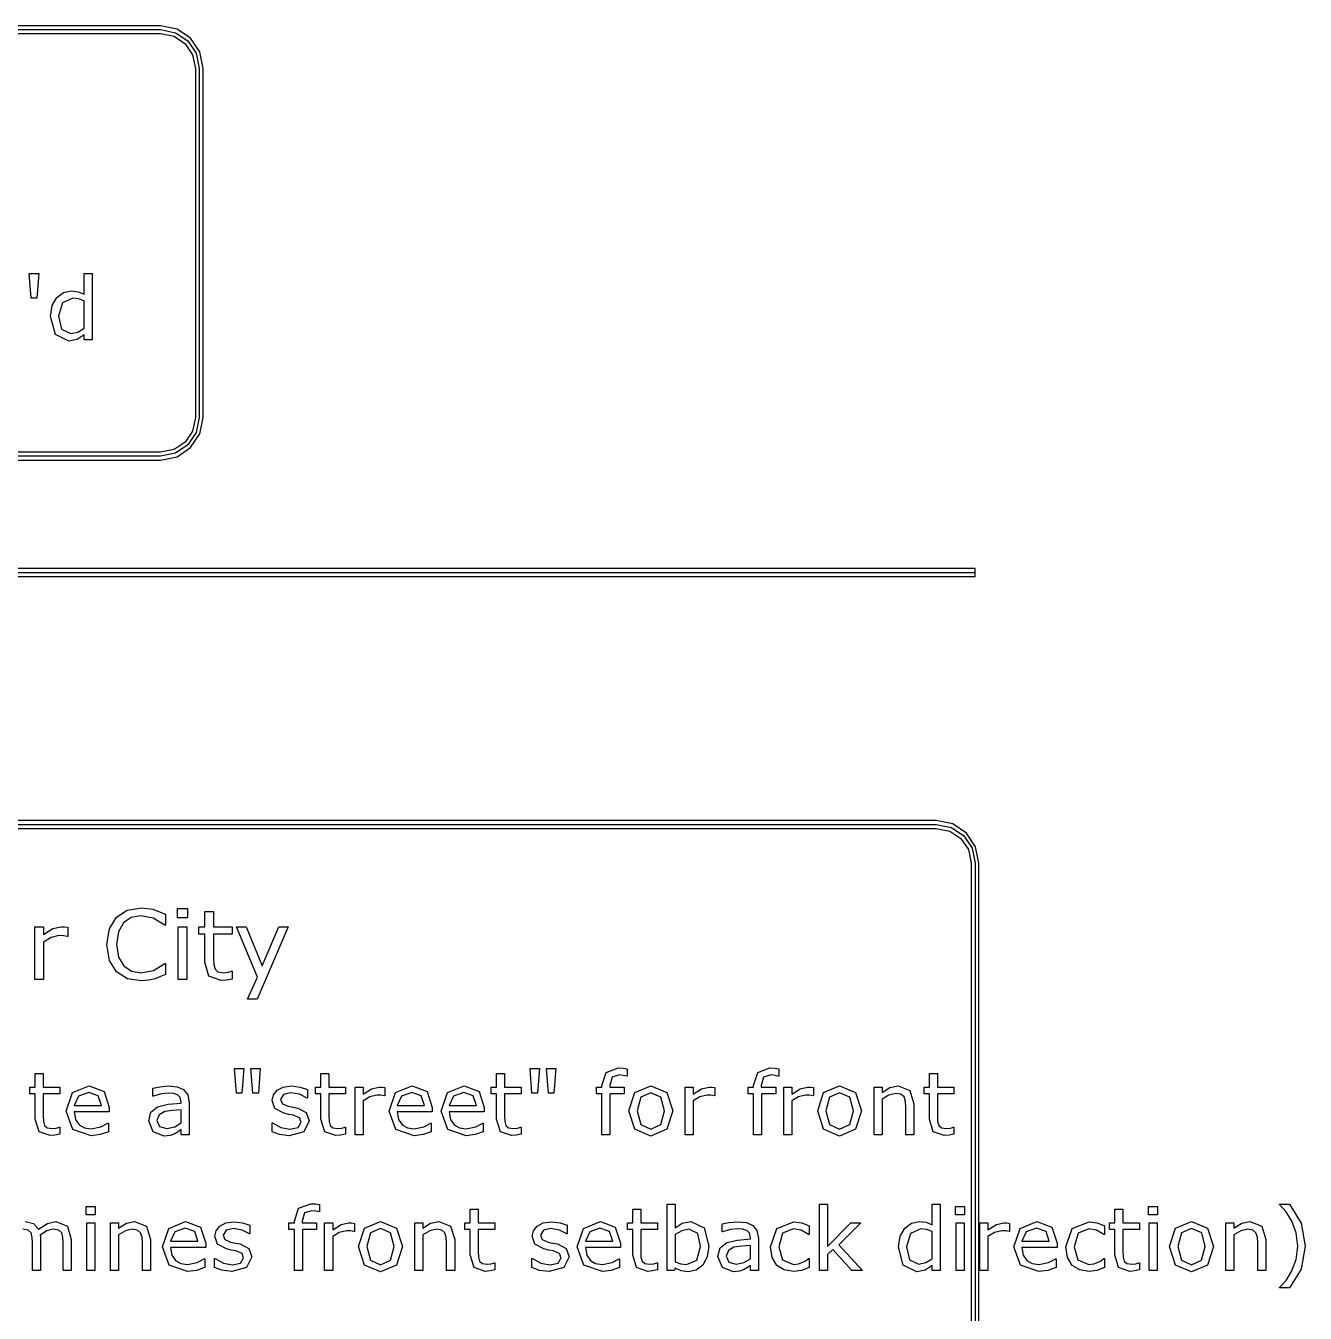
# Model space of a CAD drawing. Extents: x -17 to 192, y 167 to 459.
# Drawn here: x 149.25 to 184.16, y 271.88 to 307.02 of the extents above; entities that cross this region are included whole.
import ezdxf

# ---------------------------------------------------------------- set-up
doc = ezdxf.new("R2010")
doc.units = 0
doc.header["$MEASUREMENT"] = 0
doc.layers.add('Layer 1', color=7, linetype='Continuous')

msp = doc.modelspace()

# ---------------------------------------------------------------- linework, layer by layer
at = {"layer": 'Layer 1', "color": 7}
for points in [[(95.779046, 307.022796), (95.325814, 306.931318), (94.955743, 306.681831), (94.706256, 306.31176), (94.614778, 305.858528), (94.614778, 296.33354), (94.706256, 295.880308), (94.955743, 295.510237), (95.325814, 295.26075), (95.779046, 295.169272), (152.928974, 295.169272), (153.382206, 295.26075), (153.752277, 295.510237), (154.001764, 295.880308), (154.093242, 296.33354), (154.093242, 305.858528), (154.001764, 306.31176), (153.752277, 306.681831), (153.382206, 306.931318), (152.928974, 307.022796), (95.779046, 307.022796)], [(95.779046, 306.91686), (152.928974, 306.91686), (153.34169, 306.833946), (153.678008, 306.607562), (153.904392, 306.271244), (153.987306, 305.858528), (153.987306, 296.33354), (153.904392, 295.920824), (153.678008, 295.584506), (153.34169, 295.358122), (152.928974, 295.275208), (95.779046, 295.275208), (95.36633, 295.358122), (95.030012, 295.584506), (94.803628, 295.920824), (94.720714, 296.33354), (94.720714, 305.858528), (94.803628, 306.271244), (95.030012, 306.607562), (95.36633, 306.833946), (95.779046, 306.91686), (95.779046, 306.91686)], [(95.779046, 306.810924), (152.928974, 306.810924), (153.301175, 306.736575), (153.60374, 306.533294), (153.807021, 306.230729), (153.88137, 305.858528), (153.88137, 296.33354), (153.807021, 295.961339), (153.60374, 295.658774), (153.301175, 295.455493), (152.928974, 295.381144), (95.779046, 295.381144), (95.406845, 295.455493), (95.10428, 295.658774), (94.900999, 295.961339), (94.82665, 296.33354), (94.82665, 305.858528), (94.900999, 306.230729), (95.10428, 306.533294), (95.406845, 306.736575), (95.779046, 306.810924), (95.779046, 306.810924)], [(149.608833, 300.259393), (149.558835, 299.586181), (149.400704, 299.586181), (149.350709, 300.259393), (149.608833, 300.259393)], [(151.068043, 298.450204), (150.849452, 298.450204), (150.849452, 298.586242), (150.652954, 298.459507), (150.430874, 298.41416), (150.06113, 298.593219), (149.925092, 299.089698), (149.9716, 299.383867), (150.0995, 299.603622), (150.283207, 299.738496), (150.501801, 299.785004), (150.683183, 299.762911), (150.849452, 299.696636), (150.849452, 300.259391), (151.068043, 300.259391), (151.068043, 298.450204)], [(150.849452, 298.769953), (150.849452, 299.515254), (150.691321, 299.569901), (150.539006, 299.585008), (150.252979, 299.457109), (150.150659, 299.094342), (150.229725, 298.742039), (150.483195, 298.622278), (150.671557, 298.662974), (150.849452, 298.769945), (150.849452, 298.769953)], [(4.762494, 292.206148), (4.762494, 291.994276), (175.153946, 291.994276), (175.153946, 292.206148), (4.762494, 292.206148)], [(4.762494, 292.100212), (175.153946, 292.100212)], [(94.720714, 285.32699), (94.267482, 285.235512), (93.897411, 284.986025), (93.647924, 284.615954), (93.556446, 284.162722), (93.556446, 239.183612), (93.647924, 238.73038), (93.897411, 238.360309), (94.267482, 238.110822), (94.720714, 238.019344), (174.095614, 238.019344), (174.548846, 238.110822), (174.918917, 238.360309), (175.168404, 238.73038), (175.259882, 239.183612), (175.259882, 284.162722), (175.168404, 284.615954), (174.918917, 284.986025), (174.548846, 285.235512), (174.095614, 285.32699), (94.720714, 285.32699)], [(94.720714, 285.221054), (174.095614, 285.221054), (174.50833, 285.13814), (174.844648, 284.911756), (175.071032, 284.575438), (175.153946, 284.162722), (175.153946, 239.183612), (175.071032, 238.770896), (174.844648, 238.434578), (174.50833, 238.208194), (174.095614, 238.12528), (94.720714, 238.12528), (94.307998, 238.208194), (93.97168, 238.434578), (93.745296, 238.770896), (93.662382, 239.183612), (93.662382, 284.162722), (93.745296, 284.575438), (93.97168, 284.911756), (94.307998, 285.13814), (94.720714, 285.221054), (94.720714, 285.221054)], [(94.720714, 285.115118), (174.095614, 285.115118), (174.467815, 285.040769), (174.77038, 284.837488), (174.973661, 284.534923), (175.04801, 284.162722), (175.04801, 239.183612), (174.973661, 238.811411), (174.77038, 238.508846), (174.467815, 238.305565), (174.095614, 238.231216), (94.720714, 238.231216), (94.348513, 238.305565), (94.045948, 238.508846), (93.842667, 238.811411), (93.768318, 239.183612), (93.768318, 284.162722), (93.842667, 284.534923), (94.045948, 284.837488), (94.348513, 285.040769), (94.720714, 285.115118), (94.720714, 285.115118)], [(153.063332, 281.127251), (152.934141, 281.069117), (152.784279, 281.012271), (152.612456, 280.97093), (152.409627, 280.952833), (152.028513, 281.01097), (151.731373, 281.195712), (151.537588, 281.507063), (151.467825, 281.947604), (151.535005, 282.372643), (151.728791, 282.689159), (152.024637, 282.880362), (152.410918, 282.946249), (152.719684, 282.908784), (153.063332, 282.777011), (153.063332, 282.47341), (153.043964, 282.47341), (152.728738, 282.667198), (152.394135, 282.727917), (152.130584, 282.680115), (151.922588, 282.534132), (151.783062, 282.288667), (151.733969, 281.947604), (151.78823, 281.598788), (151.93034, 281.361076), (152.140919, 281.218966), (152.396718, 281.173752), (152.742948, 281.237053), (153.045256, 281.426966), (153.063353, 281.426966), (153.063332, 281.127251)], [(153.666655, 282.672376), (153.392769, 282.672376), (153.392769, 282.924299), (153.666655, 282.924299), (153.666655, 282.672376)], [(154.881049, 281.000638), (154.731186, 280.970922), (154.587785, 280.959307), (154.251889, 281.078163), (154.136909, 281.459276), (154.136909, 282.22667), (153.972836, 282.22667), (153.972836, 282.430791), (154.136909, 282.430791), (154.136909, 282.845493), (154.379788, 282.845493), (154.379788, 282.430791), (154.881049, 282.430791), (154.881049, 282.22667), (154.379788, 282.22667), (154.379788, 281.569089), (154.384948, 281.390805), (154.421122, 281.271949), (154.498636, 281.195725), (154.651081, 281.172468), (154.775105, 281.189269), (154.868121, 281.218982), (154.881033, 281.218982), (154.881049, 281.000638)], [(150.399415, 282.165948), (150.386503, 282.165948), (150.280567, 282.184046), (150.16042, 282.190502), (149.94338, 282.140117), (149.741842, 282.012218), (149.741842, 280.987726), (149.498962, 280.987726), (149.498962, 282.430788), (149.741842, 282.430788), (149.741842, 282.217624), (149.996349, 282.381695), (150.222433, 282.430788), (150.314158, 282.426899), (150.399423, 282.415284), (150.399415, 282.165948)], [(153.651151, 280.987726), (153.408271, 280.987726), (153.408271, 282.430788), (153.651151, 282.430788), (153.651151, 280.987726)], [(156.409378, 282.43078), (155.567052, 280.455451), (155.307379, 280.455451), (155.576095, 281.057481), (155.001196, 282.43078), (155.264744, 282.43078), (155.707871, 281.361079), (156.15487, 282.43078), (156.409378, 282.43078)], [(150.182634, 276.766013), (150.047758, 276.739269), (149.918697, 276.728818), (149.61639, 276.835789), (149.512908, 277.178789), (149.512908, 277.869446), (149.365242, 277.869446), (149.365242, 278.053154), (149.512908, 278.053154), (149.512908, 278.426388), (149.731499, 278.426388), (149.731499, 278.053154), (150.182634, 278.053154), (150.182634, 277.869446), (149.731499, 277.869446), (149.731499, 277.277621), (149.736156, 277.117165), (149.76871, 277.010197), (149.838475, 276.941596), (149.975675, 276.920667), (150.087297, 276.935775), (150.171011, 276.962516), (150.182626, 276.962516), (150.182634, 276.766013)], [(155.20325, 278.563587), (155.153254, 277.890375), (154.999775, 277.890375), (154.94978, 278.563587), (155.20325, 278.563587)], [(155.65206, 278.563587), (155.602064, 277.890375), (155.448585, 277.890375), (155.398586, 278.563587), (155.65206, 278.563587)], [(157.977495, 276.766026), (157.842622, 276.739282), (157.713561, 276.728831), (157.411253, 276.835802), (157.30777, 277.178802), (157.30777, 277.869459), (157.160106, 277.869459), (157.160106, 278.053167), (157.30777, 278.053167), (157.30777, 278.426401), (157.526363, 278.426401), (157.526363, 278.053167), (157.977495, 278.053167), (157.977495, 277.869459), (157.526363, 277.869459), (157.526363, 277.277635), (157.53102, 277.117178), (157.563577, 277.01021), (157.633339, 276.941609), (157.770541, 276.92068), (157.882161, 276.935788), (157.965878, 276.96253), (157.977493, 276.96253), (157.977495, 276.766026)], [(162.769059, 276.766026), (162.634183, 276.739282), (162.505122, 276.728831), (162.202815, 276.835802), (162.099333, 277.178802), (162.099333, 277.869459), (161.951667, 277.869459), (161.951667, 278.053167), (162.099333, 278.053167), (162.099333, 278.426401), (162.317924, 278.426401), (162.317924, 278.053167), (162.769059, 278.053167), (162.769059, 277.869459), (162.317924, 277.869459), (162.317924, 277.277635), (162.322581, 277.117178), (162.355135, 277.01021), (162.4249, 276.941609), (162.5621, 276.92068), (162.673722, 276.935788), (162.757436, 276.96253), (162.769051, 276.96253), (162.769059, 276.766026)], [(163.266703, 278.563587), (163.216705, 277.890375), (163.063225, 277.890375), (163.01323, 278.563587), (163.266703, 278.563587)], [(163.715512, 278.563587), (163.665514, 277.890375), (163.512035, 277.890375), (163.462039, 278.563587), (163.715512, 278.563587)], [(165.661901, 278.351974), (165.650286, 278.351974), (165.556105, 278.372902), (165.453786, 278.384518), (165.249146, 278.321732), (165.186361, 278.097326), (165.186361, 278.053143), (165.580521, 278.053143), (165.580521, 277.869435), (165.193338, 277.869435), (165.193338, 276.754398), (164.974745, 276.754398), (164.974745, 277.869446), (164.827081, 277.869446), (164.827081, 278.053154), (164.974745, 278.053154), (164.974745, 278.096175), (165.089854, 278.450804), (165.422393, 278.575216), (165.553779, 278.568231), (165.661912, 278.551959), (165.661901, 278.351974)], [(169.797691, 278.351974), (169.786076, 278.351974), (169.691897, 278.372902), (169.589578, 278.384518), (169.384939, 278.321732), (169.322153, 278.097326), (169.322153, 278.053143), (169.716313, 278.053143), (169.716313, 277.869435), (169.329127, 277.869435), (169.329127, 276.754398), (169.110537, 276.754398), (169.110537, 277.869446), (168.962873, 277.869446), (168.962873, 278.053154), (169.110537, 278.053154), (169.110537, 278.096175), (169.225646, 278.450804), (169.558185, 278.575216), (169.689572, 278.568231), (169.797704, 278.551959), (169.797691, 278.351974)], [(174.578788, 276.766013), (174.443914, 276.739269), (174.31485, 276.728818), (174.012546, 276.835789), (173.909062, 277.178789), (173.909062, 277.869446), (173.761398, 277.869446), (173.761398, 278.053154), (173.909062, 278.053154), (173.909062, 278.426388), (174.127652, 278.426388), (174.127652, 278.053154), (174.578788, 278.053154), (174.578788, 277.869446), (174.127652, 277.869446), (174.127652, 277.277621), (174.132309, 277.117165), (174.164866, 277.010197), (174.234629, 276.941596), (174.371831, 276.920667), (174.48345, 276.935775), (174.567167, 276.962516), (174.578782, 276.962516), (174.578788, 276.766013)], [(151.533711, 277.381089), (150.576794, 277.381089), (150.612838, 277.171801), (150.711671, 277.026461), (150.854686, 276.942744), (151.038394, 276.914841), (151.304657, 276.967162), (151.496506, 277.071808), (151.508121, 277.071808), (151.508121, 276.83345), (151.282553, 276.755546), (151.040709, 276.724154), (150.536088, 276.898561), (150.354706, 277.396205), (150.527949, 277.901987), (150.986062, 278.089185), (151.390688, 277.935706), (151.533701, 277.499686), (151.533711, 277.381089)], [(153.711484, 276.754398), (153.494054, 276.754398), (153.494054, 276.892762), (153.414989, 276.836951), (153.319647, 276.781139), (153.194073, 276.736957), (153.027806, 276.718357), (152.73015, 276.834628), (152.608064, 277.131122), (152.670849, 277.369479), (152.852234, 277.513656), (153.1371, 277.584583), (153.494054, 277.612486), (153.494054, 277.646207), (153.467313, 277.769455), (153.392899, 277.846192), (153.281277, 277.882239), (153.145239, 277.891552), (152.953392, 277.868295), (152.734799, 277.803184), (152.723184, 277.803184), (152.723184, 278.025262), (152.908056, 278.063631), (153.146414, 278.08456), (153.384771, 278.061303), (153.561502, 277.984563), (153.673124, 277.8462), (153.711494, 277.635748), (153.711484, 276.754398)], [(156.99035, 277.128794), (156.842683, 276.836951), (156.441546, 276.723005), (156.176447, 276.756724), (155.975295, 276.832299), (155.975295, 277.077634), (155.986911, 277.077634), (156.217127, 276.953222), (156.460136, 276.907877), (156.685703, 276.954386), (156.767094, 277.100888), (156.722912, 277.217159), (156.553153, 277.284599), (156.431069, 277.30902), (156.295031, 277.339251), (156.052022, 277.471802), (155.981095, 277.688066), (156.013652, 277.83922), (156.11481, 277.965955), (156.279915, 278.051998), (156.505483, 278.084552), (156.74035, 278.055485), (156.939177, 277.986884), (156.939177, 277.753178), (156.927561, 277.753178), (156.724086, 277.856661), (156.489216, 277.89968), (156.286905, 277.853172), (156.20435, 277.717134), (156.254348, 277.596211), (156.412479, 277.529936), (156.547353, 277.50203), (156.672927, 277.476445), (156.907797, 277.356687), (156.99035, 277.128794), (156.99035, 277.128794)], [(159.051848, 277.814796), (159.040233, 277.814796), (158.944888, 277.831068), (158.836755, 277.836889), (158.641419, 277.791542), (158.460037, 277.676433), (158.460037, 276.754398), (158.241443, 276.754398), (158.241443, 278.053154), (158.460037, 278.053154), (158.460037, 277.861305), (158.689091, 278.008971), (158.892566, 278.053154), (158.975119, 278.049661), (159.051859, 278.03921), (159.051848, 277.814796)], [(160.344791, 277.381103), (159.387874, 277.381103), (159.423918, 277.171815), (159.52275, 277.026474), (159.665763, 276.942757), (159.849473, 276.914854), (160.115736, 276.967176), (160.307585, 277.071821), (160.319201, 277.071821), (160.319201, 276.833463), (160.093633, 276.75556), (159.851788, 276.724167), (159.347168, 276.898575), (159.165785, 277.396218), (159.339029, 277.902), (159.797141, 278.089198), (160.201765, 277.935719), (160.34478, 277.499699), (160.344791, 277.381103)], [(161.763308, 277.381103), (160.80639, 277.381103), (160.842435, 277.171815), (160.941264, 277.026474), (161.084279, 276.942757), (161.26799, 276.914854), (161.534253, 276.967176), (161.726099, 277.071821), (161.737715, 277.071821), (161.737715, 276.833463), (161.512147, 276.75556), (161.270302, 276.724167), (160.765682, 276.898575), (160.584297, 277.396218), (160.757543, 277.902), (161.215653, 278.089198), (161.620279, 277.935719), (161.763295, 277.499699), (161.763308, 277.381103)], [(166.907172, 277.403195), (166.744392, 276.902064), (166.308373, 276.718354), (165.870028, 276.902064), (165.70841, 277.403195), (165.870028, 277.904326), (166.308373, 278.089198), (166.744392, 277.904326), (166.907172, 277.403195), (166.907172, 277.403195)], [(168.055938, 277.814796), (168.044323, 277.814796), (167.948978, 277.831068), (167.840845, 277.836889), (167.645509, 277.791542), (167.464127, 277.676433), (167.464127, 276.754398), (167.245534, 276.754398), (167.245534, 278.053154), (167.464127, 278.053154), (167.464127, 277.861305), (167.693182, 278.008971), (167.896657, 278.053154), (167.979209, 278.049661), (168.055949, 278.03921), (168.055938, 277.814796)], [(170.746469, 277.814796), (170.734854, 277.814796), (170.639512, 277.831068), (170.531379, 277.836889), (170.336043, 277.791542), (170.154658, 277.676433), (170.154658, 276.754398), (169.936068, 276.754398), (169.936068, 278.053154), (170.154658, 278.053154), (170.154658, 277.861305), (170.383713, 278.008971), (170.587191, 278.053154), (170.669743, 278.049661), (170.746483, 278.03921), (170.746469, 277.814796)], [(172.059177, 277.403195), (171.896397, 276.902064), (171.460378, 276.718354), (171.022033, 276.902064), (170.860415, 277.403195), (171.022033, 277.904326), (171.460378, 278.089198), (171.896397, 277.904326), (172.059177, 277.403195), (172.059177, 277.403195)], [(173.483507, 276.754398), (173.264916, 276.754398), (173.264916, 277.493886), (173.254438, 277.661317), (173.216069, 277.784565), (173.132352, 277.856656), (172.990501, 277.881077), (172.803303, 277.836894), (172.616106, 277.724111), (172.616106, 276.754398), (172.397515, 276.754398), (172.397515, 278.053154), (172.616106, 278.053154), (172.616106, 277.908977), (172.827722, 278.041528), (173.052125, 278.089198), (173.373035, 277.962463), (173.483493, 277.59737), (173.483507, 276.754398)], [(151.320934, 277.54852), (151.23373, 277.814783), (150.974444, 277.908964), (150.694229, 277.805483), (150.576794, 277.54852), (151.320934, 277.54852)], [(160.132013, 277.548533), (160.044809, 277.814796), (159.785523, 277.908977), (159.505309, 277.805496), (159.387874, 277.548533), (160.132013, 277.548533)], [(161.55053, 277.548533), (161.463326, 277.814796), (161.20404, 277.908977), (160.923826, 277.805496), (160.80639, 277.548533), (161.55053, 277.548533)], [(166.681607, 277.403195), (166.582774, 277.777591), (166.308373, 277.900839), (166.031645, 277.777591), (165.933977, 277.403195), (166.03281, 277.032287), (166.308373, 276.906713), (166.581613, 277.031125), (166.681607, 277.403195), (166.681607, 277.403195)], [(171.833609, 277.403195), (171.73478, 277.777591), (171.460378, 277.900839), (171.183651, 277.777591), (171.085982, 277.403195), (171.184815, 277.032287), (171.460378, 276.906713), (171.733615, 277.031125), (171.833609, 277.403195), (171.833609, 277.403195)], [(153.494054, 277.074147), (153.494054, 277.435752), (153.258023, 277.418316), (153.044083, 277.384598), (152.891766, 277.300881), (152.833632, 277.14624), (152.901068, 276.977645), (153.106869, 276.921834), (153.317321, 276.966017), (153.494054, 277.074152), (153.494054, 277.074147)], [(157.270564, 274.647812), (157.258949, 274.647812), (157.164771, 274.66874), (157.062451, 274.680356), (156.857812, 274.61757), (156.795026, 274.393164), (156.795026, 274.348981), (157.189186, 274.348981), (157.189186, 274.165273), (156.802001, 274.165273), (156.802001, 273.050236), (156.58341, 273.050236), (156.58341, 274.165284), (156.435746, 274.165284), (156.435746, 274.348992), (156.58341, 274.348992), (156.58341, 274.392013), (156.69852, 274.746642), (157.031058, 274.871054), (157.162445, 274.864069), (157.270577, 274.847797), (157.270564, 274.647812)], [(167.893159, 273.709484), (167.84665, 273.41648), (167.723402, 273.197889), (167.542017, 273.059526), (167.324588, 273.014179), (167.131578, 273.04092), (166.968796, 273.110685), (166.954844, 273.050236), (166.750205, 273.050236), (166.750205, 274.859425), (166.968796, 274.859425), (166.968796, 274.212954), (167.164135, 274.336202), (167.396677, 274.385036), (167.759446, 274.208303), (167.893159, 273.709497), (167.893159, 273.709484)], [(172.083595, 273.050236), (171.795239, 273.050236), (171.274342, 273.618806), (171.132491, 273.48393), (171.132491, 273.050236), (170.9139, 273.050236), (170.9139, 274.859425), (171.132491, 274.859425), (171.132491, 273.699033), (171.763847, 274.348992), (172.039413, 274.348992), (171.43596, 273.749029), (172.083595, 273.050236)], [(174.204392, 273.050236), (173.985801, 273.050236), (173.985801, 273.186274), (173.789304, 273.059539), (173.567223, 273.014192), (173.197479, 273.193251), (173.061441, 273.68973), (173.107949, 273.983899), (173.235849, 274.203654), (173.419557, 274.338528), (173.63815, 274.385036), (173.819532, 274.362943), (173.985801, 274.296668), (173.985801, 274.859423), (174.204392, 274.859423), (174.204392, 273.050236)], [(184.163074, 273.71531), (184.049129, 273.08628), (183.72938, 272.571195), (183.46312, 272.571195), (183.46312, 272.58281), (183.642176, 272.779308), (183.801468, 273.037433), (183.915416, 273.351366), (183.958437, 273.715297), (183.915416, 274.078067), (183.801468, 274.393161), (183.642176, 274.651286), (183.46312, 274.847786), (183.46312, 274.859402), (183.72938, 274.859402), (184.049129, 274.344317), (184.163074, 273.715287), (184.163074, 273.71531)], [(151.150016, 274.566421), (150.90352, 274.566421), (150.90352, 274.79315), (151.150016, 274.79315), (151.150016, 274.566421)], [(162.051661, 273.061851), (161.916787, 273.035107), (161.787723, 273.024656), (161.485419, 273.131627), (161.381935, 273.474627), (161.381935, 274.165284), (161.234271, 274.165284), (161.234271, 274.348992), (161.381935, 274.348992), (161.381935, 274.722226), (161.600526, 274.722226), (161.600526, 274.348992), (162.051661, 274.348992), (162.051661, 274.165284), (161.600526, 274.165284), (161.600526, 273.573459), (161.605182, 273.413003), (161.637739, 273.306035), (161.707502, 273.237434), (161.844704, 273.216505), (161.956324, 273.231613), (162.04004, 273.258354), (162.051656, 273.258354), (162.051661, 273.061851)], [(166.486268, 273.061851), (166.351394, 273.035107), (166.222333, 273.024656), (165.920026, 273.131627), (165.816542, 273.474627), (165.816542, 274.165284), (165.668878, 274.165284), (165.668878, 274.348992), (165.816542, 274.348992), (165.816542, 274.722226), (166.035135, 274.722226), (166.035135, 274.348992), (166.486268, 274.348992), (166.486268, 274.165284), (166.035135, 274.165284), (166.035135, 273.573459), (166.039792, 273.413003), (166.072349, 273.306035), (166.142111, 273.237434), (166.279314, 273.216505), (166.390933, 273.231613), (166.47465, 273.258354), (166.486265, 273.258354), (166.486268, 273.061851)], [(174.869466, 274.566421), (174.62297, 274.566421), (174.62297, 274.79315), (174.869466, 274.79315), (174.869466, 274.566421)], [(179.637776, 273.061864), (179.502899, 273.03512), (179.373838, 273.024669), (179.071531, 273.13164), (178.96805, 273.47464), (178.96805, 274.165297), (178.820384, 274.165297), (178.820384, 274.349005), (178.96805, 274.349005), (178.96805, 274.722239), (179.186641, 274.722239), (179.186641, 274.349005), (179.637776, 274.349005), (179.637776, 274.165297), (179.186641, 274.165297), (179.186641, 273.573473), (179.191297, 273.413016), (179.223852, 273.306048), (179.293617, 273.237447), (179.430816, 273.216518), (179.542439, 273.231626), (179.626153, 273.258368), (179.637768, 273.258368), (179.637776, 273.061864)], [(180.136581, 274.566421), (179.890085, 274.566421), (179.890085, 274.79315), (180.136581, 274.79315), (180.136581, 274.566421)], [(150.494242, 273.050236), (150.275651, 273.050236), (150.275651, 273.789724), (150.267502, 273.951342), (150.236109, 274.075754), (150.159369, 274.15133), (150.01519, 274.176915), (149.831482, 274.130407), (149.647772, 274.014136), (149.653593, 273.951347), (149.655974, 273.881585), (149.655974, 273.050236), (149.437383, 273.050236), (149.437383, 273.789724), (149.429234, 273.952506), (149.397841, 274.076916), (149.321102, 274.15133), (149.176925, 274.176915)], [(149.238549, 274.385036), (149.462953, 274.329225), (149.601316, 274.174584), (149.843161, 274.33504), (150.076867, 274.385036), (150.391964, 274.254811), (150.494284, 273.893208), (150.494242, 273.050236)], [(151.136062, 273.050236), (150.917471, 273.050236), (150.917471, 274.348992), (151.136062, 274.348992), (151.136062, 273.050236)], [(152.654572, 273.050236), (152.435982, 273.050236), (152.435982, 273.789724), (152.425531, 273.957155), (152.387161, 274.080403), (152.303444, 274.152494), (152.161593, 274.176915), (151.974396, 274.132732), (151.787198, 274.019949), (151.787198, 273.050236), (151.568607, 273.050236), (151.568607, 274.348992), (151.787198, 274.348992), (151.787198, 274.204815), (151.998811, 274.337366), (152.223217, 274.385036), (152.544127, 274.258301), (152.654586, 273.893208), (152.654572, 273.050236)], [(154.162619, 273.676941), (153.205701, 273.676941), (153.241746, 273.467653), (153.340575, 273.322312), (153.48359, 273.238595), (153.667301, 273.210692), (153.933561, 273.263014), (154.12541, 273.367659), (154.137026, 273.367659), (154.137026, 273.129301), (153.911458, 273.051398), (153.669613, 273.020005), (153.164993, 273.194413), (152.983608, 273.692056), (153.156854, 274.197838), (153.614964, 274.385036), (154.01959, 274.231557), (154.162605, 273.795537), (154.162619, 273.676941)], [(153.949841, 273.844371), (153.862637, 274.110634), (153.603351, 274.204815), (153.323137, 274.101334), (153.205701, 273.844371), (153.949841, 273.844371)], [(155.421841, 273.424632), (155.274177, 273.132789), (154.87304, 273.018843), (154.607938, 273.052562), (154.406789, 273.128137), (154.406789, 273.373472), (154.418404, 273.373472), (154.648623, 273.24906), (154.891632, 273.203715), (155.1172, 273.250224), (155.198588, 273.396726), (155.154405, 273.512997), (154.984649, 273.580437), (154.862565, 273.604858), (154.726527, 273.635089), (154.483518, 273.76764), (154.412591, 273.983904), (154.445148, 274.135058), (154.546304, 274.261793), (154.711411, 274.347836), (154.936979, 274.38039), (155.171847, 274.351323), (155.370673, 274.282722), (155.370673, 274.049016), (155.359058, 274.049016), (155.155583, 274.152499), (154.920712, 274.195518), (154.718399, 274.14901), (154.635847, 274.012972), (154.685845, 273.892049), (154.843973, 273.825774), (154.978849, 273.797868), (155.104423, 273.772283), (155.339291, 273.652525), (155.421843, 273.424632), (155.421841, 273.424632)], [(158.219343, 274.110634), (158.207728, 274.110634), (158.112385, 274.126906), (158.004253, 274.132727), (157.808916, 274.08738), (157.627532, 273.972271), (157.627532, 273.050236), (157.408941, 273.050236), (157.408941, 274.348992), (157.627532, 274.348992), (157.627532, 274.157143), (157.856586, 274.304809), (158.060064, 274.348992), (158.142616, 274.345499), (158.219356, 274.335048), (158.219343, 274.110634)], [(159.53205, 273.699033), (159.369271, 273.197902), (158.933251, 273.014192), (158.494906, 273.197902), (158.333288, 273.699033), (158.494906, 274.200164), (158.933251, 274.385036), (159.369271, 274.200164), (159.53205, 273.699033), (159.53205, 273.699033)], [(159.306483, 273.699033), (159.207653, 274.073429), (158.933251, 274.196677), (158.656524, 274.073429), (158.558856, 273.699033), (158.657688, 273.328125), (158.933251, 273.202551), (159.206489, 273.326963), (159.306483, 273.699033), (159.306483, 273.699033)], [(160.95638, 273.050236), (160.737789, 273.050236), (160.737789, 273.789724), (160.727312, 273.957155), (160.688942, 274.080403), (160.605228, 274.152494), (160.463374, 274.176915), (160.276177, 274.132732), (160.088979, 274.019949), (160.088979, 273.050236), (159.870388, 273.050236), (159.870388, 274.348992), (160.088979, 274.348992), (160.088979, 274.204815), (160.300595, 274.337366), (160.524998, 274.385036), (160.845909, 274.258301), (160.956367, 273.893208), (160.95638, 273.050236)], [(164.080605, 273.424618), (163.932939, 273.132775), (163.531802, 273.01883), (163.266703, 273.052548), (163.065551, 273.128124), (163.065551, 273.373459), (163.077166, 273.373459), (163.307385, 273.249046), (163.550391, 273.203702), (163.775959, 273.25021), (163.85735, 273.396713), (163.813167, 273.512984), (163.643411, 273.580423), (163.521324, 273.604844), (163.385286, 273.635076), (163.142277, 273.767626), (163.071353, 273.983891), (163.103907, 274.135045), (163.205066, 274.26178), (163.370171, 274.347822), (163.595738, 274.380377), (163.830606, 274.35131), (164.029432, 274.282709), (164.029432, 274.049002), (164.01779, 274.049002), (163.814315, 274.152486), (163.579448, 274.195505), (163.377134, 274.148996), (163.294582, 274.012958), (163.344577, 273.892036), (163.502708, 273.825761), (163.637582, 273.797855), (163.763156, 273.77227), (163.998026, 273.652512), (164.080579, 273.424618), (164.080605, 273.424618)], [(165.480516, 273.676927), (164.523602, 273.676927), (164.559646, 273.467639), (164.658475, 273.322299), (164.801491, 273.238582), (164.985198, 273.210679), (165.251462, 273.263), (165.443311, 273.367646), (165.454926, 273.367646), (165.454926, 273.129288), (165.229358, 273.051384), (164.987511, 273.019992), (164.482893, 273.194399), (164.301508, 273.692043), (164.474754, 274.197825), (164.932864, 274.385023), (165.337491, 274.231544), (165.480503, 273.795524), (165.480516, 273.676927)], [(165.267741, 273.844358), (165.180537, 274.110621), (164.921251, 274.204802), (164.641034, 274.101321), (164.523602, 273.844358), (165.267741, 273.844358)], [(167.667591, 273.703663), (167.590852, 274.055966), (167.343191, 274.176889), (167.150181, 274.135032), (166.968796, 274.029225), (166.968796, 273.285085), (167.128091, 273.226948), (167.280406, 273.210676), (167.564107, 273.329273), (167.667591, 273.703669), (167.667591, 273.703663)], [(169.243074, 273.050236), (169.025645, 273.050236), (169.025645, 273.1886), (168.94658, 273.132789), (168.851238, 273.076977), (168.725664, 273.032795), (168.559395, 273.014195), (168.261739, 273.130466), (168.139655, 273.42696), (168.20244, 273.665317), (168.383825, 273.809494), (168.668691, 273.880421), (169.025645, 273.908324), (169.025645, 273.942045), (168.998904, 274.065293), (168.92449, 274.14203), (168.812868, 274.178077), (168.67683, 274.18739), (168.484981, 274.164133), (168.26639, 274.099022), (168.254775, 274.099022), (168.254775, 274.3211), (168.439647, 274.359469), (168.678005, 274.380398), (168.916359, 274.357141), (169.093093, 274.280401), (169.204715, 274.142038), (169.243085, 273.931586), (169.243074, 273.050236)], [(170.624383, 273.131627), (170.416257, 273.050236), (170.20813, 273.021169), (169.950006, 273.061864), (169.748857, 273.187436), (169.61747, 273.399052), (169.570962, 273.697869), (169.745369, 274.197838), (170.20813, 274.379223), (170.426721, 274.34783), (170.624383, 274.271091), (170.624383, 274.028082), (170.612768, 274.028082), (170.405803, 274.147843), (170.198838, 274.1897), (169.904672, 274.064126), (169.797701, 273.697869), (169.902347, 273.336263), (170.198838, 273.210692), (170.333715, 273.228128), (170.456963, 273.273475), (170.546492, 273.324635), (170.612768, 273.372308), (170.624383, 273.372308), (170.624383, 273.131627)], [(173.985801, 273.369985), (173.985801, 274.115286), (173.827671, 274.169933), (173.675356, 274.18504), (173.389328, 274.057141), (173.287009, 273.694374), (173.366074, 273.342071), (173.619545, 273.22231), (173.807906, 273.263006), (173.985801, 273.369977), (173.985801, 273.369985)], [(174.855515, 273.050236), (174.636924, 273.050236), (174.636924, 274.348992), (174.855515, 274.348992), (174.855515, 273.050236)], [(176.09846, 274.110634), (176.086844, 274.110634), (175.991502, 274.126906), (175.88337, 274.132727), (175.688031, 274.08738), (175.506648, 273.972271), (175.506648, 273.050236), (175.288058, 273.050236), (175.288058, 274.348992), (175.506648, 274.348992), (175.506648, 274.157143), (175.735703, 274.304809), (175.939178, 274.348992), (176.021733, 274.345499), (176.09847, 274.335048), (176.09846, 274.110634)], [(177.391403, 273.676941), (176.434485, 273.676941), (176.47053, 273.467653), (176.569362, 273.322312), (176.712377, 273.238595), (176.896085, 273.210692), (177.162348, 273.263014), (177.354197, 273.367659), (177.365812, 273.367659), (177.365812, 273.129301), (177.140245, 273.051398), (176.8984, 273.020005), (176.393782, 273.194413), (176.212397, 273.692056), (176.385641, 274.197838), (176.843753, 274.385036), (177.24838, 274.231557), (177.391392, 273.795537), (177.391403, 273.676941)], [(177.178625, 273.844371), (177.091421, 274.110634), (176.832135, 274.204815), (176.551921, 274.101334), (176.434485, 273.844371), (177.178625, 273.844371)], [(178.683184, 273.131627), (178.475058, 273.050236), (178.266929, 273.021169), (178.008807, 273.061864), (177.807658, 273.187436), (177.676269, 273.399052), (177.62976, 273.697869), (177.804168, 274.197838), (178.266929, 274.379223), (178.485522, 274.34783), (178.683184, 274.271091), (178.683184, 274.028082), (178.671569, 274.028082), (178.464607, 274.147843), (178.257642, 274.1897), (177.963474, 274.064126), (177.856505, 273.697869), (177.961148, 273.336263), (178.257642, 273.210692), (178.392516, 273.228128), (178.515764, 273.273475), (178.605294, 273.324635), (178.671569, 273.372308), (178.683184, 273.372308), (178.683184, 273.131627)], [(180.12263, 273.050236), (179.904036, 273.050236), (179.904036, 274.348992), (180.12263, 274.348992), (180.12263, 273.050236)], [(181.662069, 273.699033), (181.499287, 273.197902), (181.063267, 273.014192), (180.624922, 273.197902), (180.463304, 273.699033), (180.624922, 274.200164), (181.063267, 274.385036), (181.499287, 274.200164), (181.662069, 273.699033), (181.662069, 273.699033)], [(181.436501, 273.699033), (181.337669, 274.073429), (181.063267, 274.196677), (180.78654, 274.073429), (180.688872, 273.699033), (180.787704, 273.328125), (181.063267, 273.202551), (181.336507, 273.326963), (181.436501, 273.699033), (181.436501, 273.699033)], [(183.086398, 273.050236), (182.867808, 273.050236), (182.867808, 273.789724), (182.85733, 273.957155), (182.81896, 274.080403), (182.735246, 274.152494), (182.593396, 274.176915), (182.406198, 274.132732), (182.219, 274.019949), (182.219, 273.050236), (182.000407, 273.050236), (182.000407, 274.348992), (182.219, 274.348992), (182.219, 274.204815), (182.430613, 274.337366), (182.65502, 274.385036), (182.97593, 274.258301), (183.086388, 273.893208), (183.086398, 273.050236)], [(169.025645, 273.369985), (169.025645, 273.73159), (168.789614, 273.714154), (168.575674, 273.680436), (168.423357, 273.596719), (168.365222, 273.442078), (168.432659, 273.273483), (168.63846, 273.217672), (168.848912, 273.261855), (169.025645, 273.36999), (169.025645, 273.369985)]]:
    msp.add_lwpolyline(points, dxfattribs=at)

doc.saveas('drawing.dxf')
